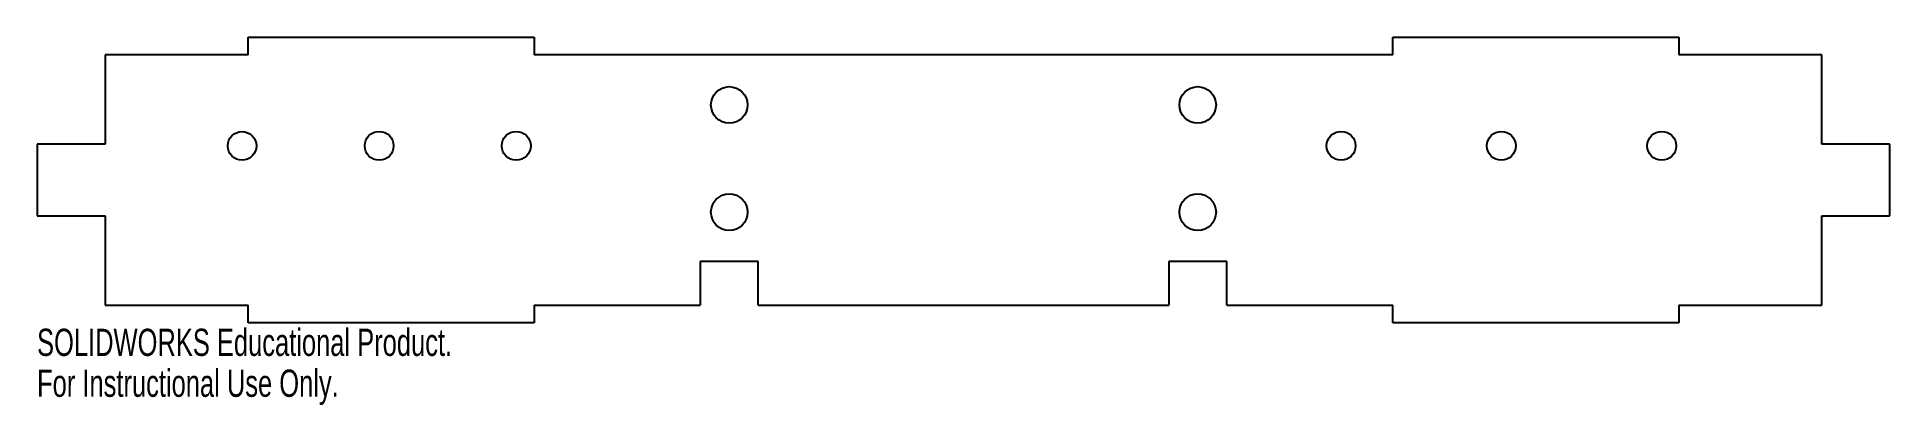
# Model space of a CAD drawing. Header units: inches. Extents: x -6.5 to 6.5, y -2.4 to 0.1.
import ezdxf

# ---------------------------------------------------------------- set-up
doc = ezdxf.new("R2010")
doc.units = ezdxf.units.IN
doc.header["$MEASUREMENT"] = 0
doc.styles.add('SLDTEXTSTYLE0', font='TXT', dxfattribs={"width": 0.7})

msp = doc.modelspace()

# ---------------------------------------------------------------- linework, layer by layer
at = {"color": 7, "linetype": 'Continuous', "lineweight": 25}
for p, q in [((-5, 0), (-6, 0)), ((-6, 0), (-6, -0.625)), ((-5, 0.125), (-3, 0.125)), ((-5, 0), (-5, 0.125)), ((-3, 0.125), (-3, 0)), ((3, 0), (-3, 0)), ((3, 0.125), (5, 0.125)), ((3, 0), (3, 0.125)), ((5, 0.125), (5, 0)), ((6, 0), (5, 0)), ((6, -0.625), (6, 0)), ((-6, -0.625), (-6.475, -0.625)), ((-6.475, -0.625), (-6.475, -1.125)), ((6.475, -0.625), (6, -0.625)), ((6.475, -1.125), (6.475, -0.625)), ((-6.475, -1.125), (-6, -1.125)), ((-6, -1.125), (-6, -1.75)), ((6, -1.75), (6, -1.125)), ((6, -1.125), (6.475, -1.125)), ((-1.84, -1.444), (-1.84, -1.75)), ((-1.435, -1.444), (-1.84, -1.444)), ((-1.435, -1.75), (-1.435, -1.444)), ((1.435, -1.444), (1.435, -1.75)), ((1.84, -1.444), (1.435, -1.444)), ((1.84, -1.75), (1.84, -1.444)), ((-6, -1.75), (-5, -1.75)), ((-5, -1.875), (-5, -1.75)), ((-3, -1.75), (-3, -1.875)), ((-3, -1.75), (-1.84, -1.75)), ((-1.435, -1.75), (1.435, -1.75)), ((1.84, -1.75), (3, -1.75)), ((3, -1.875), (3, -1.75)), ((5, -1.75), (5, -1.875)), ((5, -1.75), (6, -1.75)), ((-3, -1.875), (-5, -1.875)), ((5, -1.875), (3, -1.875))]:
    msp.add_line(p, q, dxfattribs=at)
for centre, radius in [((-1.637, -0.35), 0.128), ((1.637, -0.35), 0.128), ((-5.042, -0.636), 0.1), ((-4.084, -0.636), 0.101), ((-3.126, -0.636), 0.101), ((2.639, -0.636), 0.101), ((3.759, -0.636), 0.101), ((4.88, -0.636), 0.101), ((-1.637, -1.1), 0.128), ((1.637, -1.1), 0.128)]:
    msp.add_circle(centre, radius, dxfattribs=at)

# ---------------------------------------------------------------- texts
at = {"color": 7, "linetype": 'Continuous', "char_height": 0.1903, "attachment_point": 1, "style": 'SLDTEXTSTYLE0'}
for s, insert in [('SOLIDWORKS Educational Product.', (-6.475, -1.915)), ('For Instructional Use Only.', (-6.475, -2.201))]:
    msp.add_mtext(s, dxfattribs=dict(at, insert=insert))

doc.saveas('drawing.dxf')
